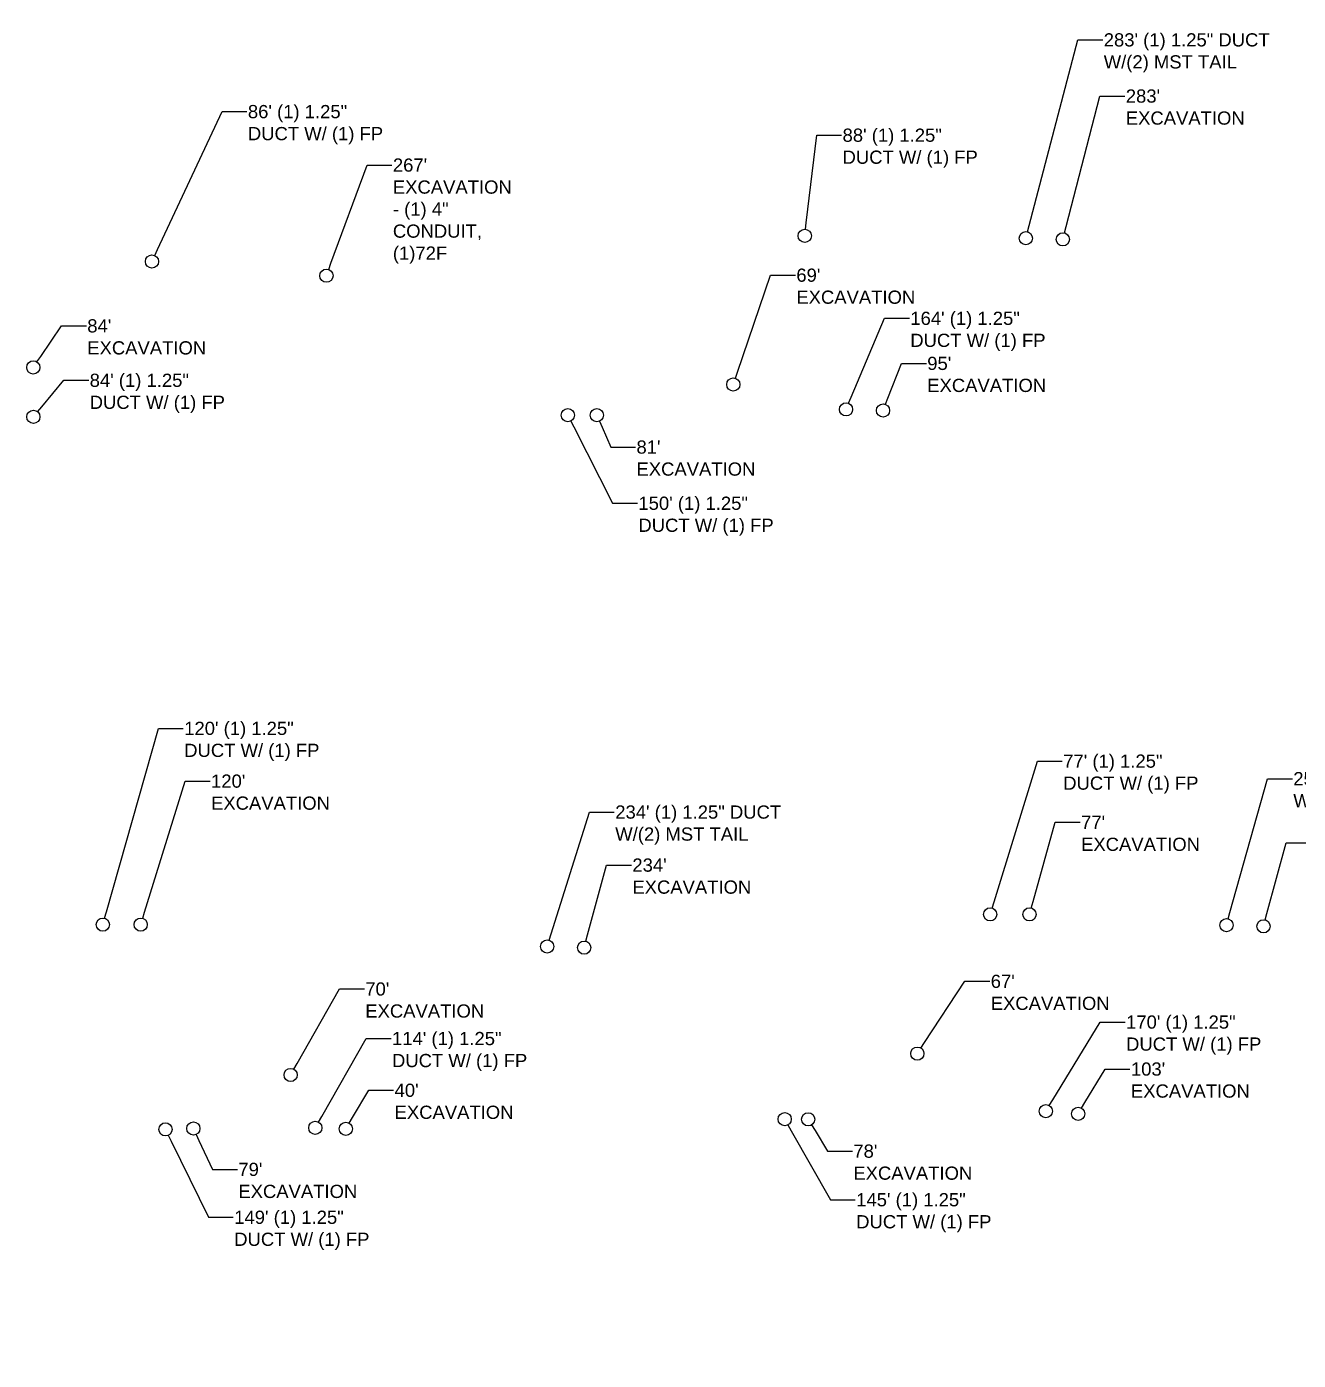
# Model space of a CAD drawing. Header units: millimetres. Extents: x -41032736 to 811436, y 699275 to 12282705.
# Drawn here: x -41031993 to -41031512, y 12280251 to 12280756 of the extents above; entities that cross this region are included whole.
import ezdxf
from ezdxf import colors
from ezdxf.entities.mleader import LeaderData, LeaderLine
from ezdxf.math import Vec2, Vec3

# ---------------------------------------------------------------- set-up
doc = ezdxf.new("R2010")
doc.units = ezdxf.units.MM
doc.header["$MEASUREMENT"] = 0
doc.layers.get('0').update_dxf_attribs({"linetype": 'CONTINUOUS'})
doc.layers.add('EXCAVATION', color=1, linetype='CONTINUOUS')
doc.styles.add('Legend', font='arial.ttf')

# ---------------------------------------------------------------- blocks, each defined once
blk = doc.blocks.new('_DotBlank')
at = {"color": 0, "linetype": 'ByBlock', "lineweight": -2}
blk.add_line((-0.5, 0), (-1, 0), dxfattribs=at)
blk.add_circle((0, 0), 0.5, dxfattribs=at)

msp = doc.modelspace()

# ---------------------------------------------------------------- leaders
at = {"layer": 'EXCAVATION', "linetype": 'Continuous'}
ml = msp.add_multileader_mtext('Standard', dxfattribs=at)
ml.set_content('283\' (1) 1.25" DUCT\\PW/(2) {\\W1;MST TAIL}', color=256, style='Legend')
ml.set_leader_properties()
ml.set_arrow_properties(name='DOTBLANK')
ml.build(insert=Vec2(0, 0))
ml.multileader.update_dxf_attribs({"dogleg_length": 0.36, "arrow_head_size": 5})
ctx = ml.context
ctx.base_point, ctx.char_height, ctx.arrow_head_size, ctx.landing_gap_size, ctx.plane_origin = Vec3(-41031585.58, 12280750.72), 5, 5, 0.347, Vec3(-41031625.71, 12280565.77)
notes = []
notes.append((ctx, [(0, (1, 1, 0), (-41031595.01, 12280750.72), (1, 0), 9.42, [(0, [(-41031614.75, 12280675.61)], 0, [])])]))
ctx.mtext.insert, ctx.mtext.width, ctx.mtext.flow_direction = Vec3(-41031585.24, 12280753.22), 0.00000000248, 5
ctx.mtext.has_bg_fill, ctx.mtext.bg_color, ctx.mtext.bg_scale_factor, ctx.mtext.bg_transparency, ctx.mtext.use_window_bg_color = 1, -1027028792, 1.5, 0, 1
at = {"layer": 'EXCAVATION', "color": 1, "lineweight": 9}
ml = msp.add_multileader_mtext('Standard', dxfattribs=at)
ml.set_content('267\' \\PEXCAVATION - (1) 4" CONDUIT, (1)72F ', color=1, style='Legend')
ml.set_leader_properties()
ml.set_arrow_properties(name='DOTBLANK')
ml.build(insert=Vec2(0, 0))
ml.multileader.update_dxf_attribs({"dogleg_length": 0.36, "arrow_head_size": 5})
ctx = ml.context
ctx.base_point, ctx.char_height, ctx.arrow_head_size, ctx.landing_gap_size, ctx.plane_origin = Vec3(-41031854.72, 12280703.32), 5, 5, 0.347, Vec3(-41031847.83, 12280615.85)
notes.append((ctx, [(1, (1, 1, 0), (-41031864.14, 12280703.32), (1, 0), 9.42, [(0, [(-41031879.53, 12280661.42)], 0, [])])]))
ctx.mtext.insert, ctx.mtext.width, ctx.mtext.defined_height, ctx.mtext.flow_direction = Vec3(-41031854.37, 12280705.82), 38.1003, 12.34, 5
ctx.mtext.has_bg_fill, ctx.mtext.bg_color, ctx.mtext.bg_scale_factor, ctx.mtext.bg_transparency, ctx.mtext.use_window_bg_color = 1, -1027028792, 1.5, 0, 1
ml = msp.add_multileader_mtext('Standard', dxfattribs=at)
ml.set_content("69' \\PEXCAVATION ", color=1, style='Legend')
ml.set_leader_properties()
ml.set_arrow_properties(name='DOTBLANK')
ml.build(insert=Vec2(0, 0))
ml.multileader.update_dxf_attribs({"dogleg_length": 0.36, "arrow_head_size": 5})
ctx = ml.context
ctx.base_point, ctx.char_height, ctx.arrow_head_size, ctx.landing_gap_size, ctx.plane_origin = Vec3(-41031701.97, 12280661.63), 5, 5, 0.347, Vec3(-41031701.63, 12280585.77)
notes.append((ctx, [(1, (1, 1, 0), (-41031711.39, 12280661.63), (1, 0), 9.42, [(0, [(-41031725.49, 12280620.21)], 0, [])])]))
ctx.mtext.insert, ctx.mtext.width, ctx.mtext.defined_height, ctx.mtext.flow_direction = Vec3(-41031701.62, 12280664.13), 35.783, 11.4, 5
ctx.mtext.has_bg_fill, ctx.mtext.bg_color, ctx.mtext.bg_scale_factor, ctx.mtext.bg_transparency, ctx.mtext.use_window_bg_color = 1, -1027028792, 1.5, 0, 1
ml = msp.add_multileader_mtext('Standard', dxfattribs=at)
ml.set_content("84' \\PEXCAVATION ", color=1, style='Legend')
ml.set_leader_properties()
ml.set_arrow_properties(name='DOTBLANK')
ml.build(insert=Vec2(0, 0))
ml.multileader.update_dxf_attribs({"dogleg_length": 0.36, "arrow_head_size": 5})
ctx = ml.context
ctx.base_point, ctx.char_height, ctx.arrow_head_size, ctx.landing_gap_size, ctx.plane_origin = Vec3(-41031970.42, 12280642.44), 5, 5, 0.347, Vec3(-41031966.73, 12280585.09)
notes.append((ctx, [(1, (1, 1, 0), (-41031979.84, 12280642.44), (1, 0), 9.42, [(0, [(-41031990.51, 12280626.71)], 0, [])])]))
ctx.mtext.insert, ctx.mtext.width, ctx.mtext.defined_height, ctx.mtext.flow_direction = Vec3(-41031970.07, 12280644.94), 35.783, 11.4, 5
ctx.mtext.has_bg_fill, ctx.mtext.bg_color, ctx.mtext.bg_scale_factor, ctx.mtext.bg_transparency, ctx.mtext.use_window_bg_color = 1, -1027028792, 1.5, 0, 1
at = {"layer": 'EXCAVATION', "linetype": 'Continuous'}
ml = msp.add_multileader_mtext('Standard', dxfattribs=at)
ml.set_content('150\' (1) 1.25"\\PDUCT W/ (1) FP', color=256, style='Legend')
ml.set_leader_properties()
ml.set_arrow_properties(name='DOTBLANK')
ml.build(insert=Vec2(0, 0))
ml.multileader.update_dxf_attribs({"dogleg_length": 0.36, "arrow_head_size": 5})
ctx = ml.context
ctx.base_point, ctx.char_height, ctx.arrow_head_size, ctx.landing_gap_size, ctx.plane_origin = Vec3(-41031761.75, 12280575.28), 5, 5, 0.347, Vec3(-41031799.08, 12280498.8)
notes.append((ctx, [(0, (1, 1, 0), (-41031771.18, 12280575.28), (1, 0), 9.42, [(0, [(-41031788.12, 12280608.64)], 0, [])])]))
ctx.mtext.insert, ctx.mtext.width, ctx.mtext.flow_direction = Vec3(-41031761.41, 12280577.78), 0.00000000248, 5
ctx.mtext.has_bg_fill, ctx.mtext.bg_color, ctx.mtext.bg_scale_factor, ctx.mtext.bg_transparency, ctx.mtext.use_window_bg_color = 1, -1027028792, 1.5, 0, 1
ml = msp.add_multileader_mtext('Standard', dxfattribs=at)
ml.set_content('120\' (1) 1.25"\\PDUCT W/ (1) FP', color=256, style='Legend')
ml.set_leader_properties()
ml.set_arrow_properties(name='DOTBLANK')
ml.build(insert=Vec2(0, 0))
ml.multileader.update_dxf_attribs({"dogleg_length": 0.36, "arrow_head_size": 5})
ctx = ml.context
ctx.base_point, ctx.char_height, ctx.arrow_head_size, ctx.landing_gap_size, ctx.plane_origin = Vec3(-41031933.72, 12280490.05), 5, 5, 0.347, Vec3(-41031975.14, 12280305.89)
notes.append((ctx, [(0, (1, 1, 0), (-41031943.14, 12280490.05), (1, 0), 9.42, [(0, [(-41031964.17, 12280415.73)], 0, [])])]))
ctx.mtext.insert, ctx.mtext.width, ctx.mtext.flow_direction = Vec3(-41031933.37, 12280492.55), 0.00000000248, 5
ctx.mtext.has_bg_fill, ctx.mtext.bg_color, ctx.mtext.bg_scale_factor, ctx.mtext.bg_transparency, ctx.mtext.use_window_bg_color = 1, -1027028792, 1.5, 0, 1
ml = msp.add_multileader_mtext('Standard', dxfattribs=at)
ml.set_content('77\' (1) 1.25"\\PDUCT W/ (1) FP', color=256, style='Legend')
ml.set_leader_properties()
ml.set_arrow_properties(name='DOTBLANK')
ml.build(insert=Vec2(0, 0))
ml.multileader.update_dxf_attribs({"dogleg_length": 0.36, "arrow_head_size": 5})
ctx = ml.context
ctx.base_point, ctx.char_height, ctx.arrow_head_size, ctx.landing_gap_size, ctx.plane_origin = Vec3(-41031600.93, 12280477.64), 5, 5, 0.347, Vec3(-41031639.19, 12280309.77)
notes.append((ctx, [(0, (1, 1, 0), (-41031610.35, 12280477.64), (1, 0), 9.42, [(0, [(-41031628.22, 12280419.61)], 0, [])])]))
ctx.mtext.insert, ctx.mtext.width, ctx.mtext.flow_direction = Vec3(-41031600.58, 12280480.14), 0.00000000248, 5
ctx.mtext.has_bg_fill, ctx.mtext.bg_color, ctx.mtext.bg_scale_factor, ctx.mtext.bg_transparency, ctx.mtext.use_window_bg_color = 1, -1027028792, 1.5, 0, 1
ml = msp.add_multileader_mtext('Standard', dxfattribs=at)
ml.set_content('257\' (1) 1.25" DUCT\\PW/(1) {\\W1;MST TAIL}', color=256, style='Legend')
ml.set_leader_properties()
ml.set_arrow_properties(name='DOTBLANK')
ml.build(insert=Vec2(0, 0))
ml.multileader.update_dxf_attribs({"dogleg_length": 0.36, "arrow_head_size": 5})
ctx = ml.context
ctx.base_point, ctx.char_height, ctx.arrow_head_size, ctx.landing_gap_size, ctx.plane_origin = Vec3(-41031513.82, 12280470.99), 5, 5, 0.347, Vec3(-41031549.76, 12280305.69)
notes.append((ctx, [(0, (1, 1, 0), (-41031523.24, 12280470.99), (1, 0), 9.42, [(0, [(-41031538.79, 12280415.53)], 0, [])])]))
ctx.mtext.insert, ctx.mtext.width, ctx.mtext.flow_direction = Vec3(-41031513.47, 12280473.49), 0.00000000248, 5
ctx.mtext.has_bg_fill, ctx.mtext.bg_color, ctx.mtext.bg_scale_factor, ctx.mtext.bg_transparency, ctx.mtext.use_window_bg_color = 1, -1027028792, 1.5, 0, 1
ml = msp.add_multileader_mtext('Standard', dxfattribs=at)
ml.set_content('234\' (1) 1.25" DUCT\\PW/(2) {\\W1;MST TAIL}', color=256, style='Legend')
ml.set_leader_properties()
ml.set_arrow_properties(name='DOTBLANK')
ml.build(insert=Vec2(0, 0))
ml.multileader.update_dxf_attribs({"dogleg_length": 0.36, "arrow_head_size": 5})
ctx = ml.context
ctx.base_point, ctx.char_height, ctx.arrow_head_size, ctx.landing_gap_size, ctx.plane_origin = Vec3(-41031770.52, 12280458.35), 5, 5, 0.347, Vec3(-41031806.94, 12280297.61)
notes.append((ctx, [(0, (1, 1, 0), (-41031779.95, 12280458.35), (1, 0), 9.42, [(0, [(-41031795.98, 12280407.45)], 0, [])])]))
ctx.mtext.insert, ctx.mtext.width, ctx.mtext.flow_direction = Vec3(-41031770.18, 12280460.85), 0.00000000248, 5
ctx.mtext.has_bg_fill, ctx.mtext.bg_color, ctx.mtext.bg_scale_factor, ctx.mtext.bg_transparency, ctx.mtext.use_window_bg_color = 1, -1027028792, 1.5, 0, 1
at = {"layer": 'EXCAVATION', "color": 1, "lineweight": 9}
ml = msp.add_multileader_mtext('Standard', dxfattribs=at)
ml.set_content("67' \\PEXCAVATION ", color=1, style='Legend')
ml.set_leader_properties()
ml.set_arrow_properties(name='DOTBLANK')
ml.build(insert=Vec2(0, 0))
ml.multileader.update_dxf_attribs({"dogleg_length": 0.36, "arrow_head_size": 5})
ctx = ml.context
ctx.base_point, ctx.char_height, ctx.arrow_head_size, ctx.landing_gap_size, ctx.plane_origin = Vec3(-41031628.38, 12280394.27), 5, 5, 0.347, Vec3(-41031641.18, 12280314.07)
notes.append((ctx, [(1, (1, 1, 0), (-41031637.8, 12280394.27), (1, 0), 9.42, [(0, [(-41031655.81, 12280366.89)], 0, [])])]))
ctx.mtext.insert, ctx.mtext.width, ctx.mtext.defined_height, ctx.mtext.flow_direction = Vec3(-41031628.03, 12280396.77), 35.783, 11.4, 5
ctx.mtext.has_bg_fill, ctx.mtext.bg_color, ctx.mtext.bg_scale_factor, ctx.mtext.bg_transparency, ctx.mtext.use_window_bg_color = 1, -1027028792, 1.5, 0, 1
ml = msp.add_multileader_mtext('Standard', dxfattribs=at)
ml.set_content("70' \\PEXCAVATION ", color=1, style='Legend')
ml.set_leader_properties()
ml.set_arrow_properties(name='DOTBLANK')
ml.build(insert=Vec2(0, 0))
ml.multileader.update_dxf_attribs({"dogleg_length": 0.36, "arrow_head_size": 5})
ctx = ml.context
ctx.base_point, ctx.char_height, ctx.arrow_head_size, ctx.landing_gap_size, ctx.plane_origin = Vec3(-41031865.17, 12280391.36), 5, 5, 0.347, Vec3(-41031878.43, 12280305.99)
notes.append((ctx, [(1, (1, 1, 0), (-41031874.59, 12280391.36), (1, 0), 9.42, [(0, [(-41031893.07, 12280358.81)], 0, [])])]))
ctx.mtext.insert, ctx.mtext.width, ctx.mtext.defined_height, ctx.mtext.flow_direction = Vec3(-41031864.82, 12280393.86), 35.783, 11.4, 5
ctx.mtext.has_bg_fill, ctx.mtext.bg_color, ctx.mtext.bg_scale_factor, ctx.mtext.bg_transparency, ctx.mtext.use_window_bg_color = 1, -1027028792, 1.5, 0, 1
at = {"layer": 'EXCAVATION', "linetype": 'Continuous'}
ml = msp.add_multileader_mtext('Standard', dxfattribs=at)
ml.set_content('145\' (1) 1.25"\\PDUCT W/ (1) FP', color=256, style='Legend')
ml.set_leader_properties()
ml.set_arrow_properties(name='DOTBLANK')
ml.build(insert=Vec2(0, 0))
ml.multileader.update_dxf_attribs({"dogleg_length": 0.36, "arrow_head_size": 5})
ctx = ml.context
ctx.base_point, ctx.char_height, ctx.arrow_head_size, ctx.landing_gap_size, ctx.plane_origin = Vec3(-41031679.31, 12280311.57), 5, 5, 0.347, Vec3(-41031716.98, 12280232.22)
notes.append((ctx, [(0, (1, 1, 0), (-41031688.73, 12280311.57), (1, 0), 9.42, [(0, [(-41031706.02, 12280342.06)], 0, [])])]))
ctx.mtext.insert, ctx.mtext.width, ctx.mtext.flow_direction = Vec3(-41031678.96, 12280314.07), 0.00000000248, 5
ctx.mtext.has_bg_fill, ctx.mtext.bg_color, ctx.mtext.bg_scale_factor, ctx.mtext.bg_transparency, ctx.mtext.use_window_bg_color = 1, -1027028792, 1.5, 0, 1
for ctx, leaders in notes:
    for number, flags, end, landing, length, lines in leaders:
        leader = LeaderData()
        leader.index, (leader.has_last_leader_line, leader.has_dogleg_vector, leader.attachment_direction) = number, flags
        leader.last_leader_point, leader.dogleg_vector, leader.dogleg_length = Vec3(end), Vec3(landing), length
        for number, points, colour, breaks in lines:
            line = LeaderLine()
            line.index, line.vertices, line.color, line.breaks = number, Vec3.list(points), colors.encode_raw_color(colour), breaks
            leader.lines.append(line)
        ctx.leaders.append(leader)

# ---------------------------------------------------------------- next in the draw order: leaders
at = {"layer": 'EXCAVATION', "color": 1, "lineweight": 9}
ml = msp.add_multileader_mtext('Standard', dxfattribs=at)
ml.set_content("283' \\PEXCAVATION ", color=1, style='Legend')
ml.set_leader_properties()
ml.set_arrow_properties(name='DOTBLANK')
ml.build(insert=Vec2(0, 0))
ml.multileader.update_dxf_attribs({"dogleg_length": 0.36, "arrow_head_size": 5})
ctx = ml.context
ctx.base_point, ctx.char_height, ctx.arrow_head_size, ctx.landing_gap_size, ctx.plane_origin = Vec3(-41031577.23, 12280729.45), 5, 5, 0.347, Vec3(-41031586.09, 12280622.36)
notes = []
notes.append((ctx, [(1, (1, 1, 0), (-41031586.66, 12280729.45), (1, 0), 9.42, [(0, [(-41031600.73, 12280675.18)], 0, [])])]))
ctx.mtext.insert, ctx.mtext.width, ctx.mtext.defined_height, ctx.mtext.flow_direction = Vec3(-41031576.89, 12280731.95), 35.783, 11.4, 5
ctx.mtext.has_bg_fill, ctx.mtext.bg_color, ctx.mtext.bg_scale_factor, ctx.mtext.bg_transparency, ctx.mtext.use_window_bg_color = 1, -1027028792, 1.5, 0, 1
at = {"layer": 'EXCAVATION', "linetype": 'Continuous'}
ml = msp.add_multileader_mtext('Standard', dxfattribs=at)
ml.set_content('86\' (1) 1.25"\\PDUCT W/ (1) FP', color=256, style='Legend')
ml.set_leader_properties()
ml.set_arrow_properties(name='DOTBLANK')
ml.build(insert=Vec2(0, 0))
ml.multileader.update_dxf_attribs({"dogleg_length": 0.36, "arrow_head_size": 5})
ctx = ml.context
ctx.base_point, ctx.char_height, ctx.arrow_head_size, ctx.landing_gap_size, ctx.plane_origin = Vec3(-41031909.6, 12280723.56), 5, 5, 0.347, Vec3(-41031956.54, 12280556.98)
notes.append((ctx, [(0, (1, 1, 0), (-41031919.03, 12280723.56), (1, 0), 9.42, [(0, [(-41031945.58, 12280666.81)], 0, [])])]))
ctx.mtext.insert, ctx.mtext.width, ctx.mtext.flow_direction = Vec3(-41031909.26, 12280726.06), 0.00000000248, 5
ctx.mtext.has_bg_fill, ctx.mtext.bg_color, ctx.mtext.bg_scale_factor, ctx.mtext.bg_transparency, ctx.mtext.use_window_bg_color = 1, -1027028792, 1.5, 0, 1
ml = msp.add_multileader_mtext('Standard', dxfattribs=at)
ml.set_content('88\' (1) 1.25"\\PDUCT W/ (1) FP', color=256, style='Legend')
ml.set_leader_properties()
ml.set_arrow_properties(name='DOTBLANK')
ml.build(insert=Vec2(0, 0))
ml.multileader.update_dxf_attribs({"dogleg_length": 0.36, "arrow_head_size": 5})
ctx = ml.context
ctx.base_point, ctx.char_height, ctx.arrow_head_size, ctx.landing_gap_size, ctx.plane_origin = Vec3(-41031684.46, 12280714.63), 5, 5, 0.347, Vec3(-41031709.41, 12280566.69)
notes.append((ctx, [(0, (1, 1, 0), (-41031693.89, 12280714.63), (1, 0), 9.42, [(0, [(-41031698.44, 12280676.53)], 0, [])])]))
ctx.mtext.insert, ctx.mtext.width, ctx.mtext.flow_direction = Vec3(-41031684.12, 12280717.13), 0.00000000248, 5
ctx.mtext.has_bg_fill, ctx.mtext.bg_color, ctx.mtext.bg_scale_factor, ctx.mtext.bg_transparency, ctx.mtext.use_window_bg_color = 1, -1027028792, 1.5, 0, 1
ml = msp.add_multileader_mtext('Standard', dxfattribs=at)
ml.set_content('164\' (1) 1.25"\\PDUCT W/ (1) FP', color=256, style='Legend')
ml.set_leader_properties()
ml.set_arrow_properties(name='DOTBLANK')
ml.build(insert=Vec2(0, 0))
ml.multileader.update_dxf_attribs({"dogleg_length": 0.36, "arrow_head_size": 5})
ctx = ml.context
ctx.base_point, ctx.char_height, ctx.arrow_head_size, ctx.landing_gap_size, ctx.plane_origin = Vec3(-41031658.83, 12280645.29), 5, 5, 0.347, Vec3(-41031693.78, 12280500.99)
notes.append((ctx, [(0, (1, 1, 0), (-41031668.25, 12280645.29), (1, 0), 9.42, [(0, [(-41031682.81, 12280610.83)], 0, [])])]))
ctx.mtext.insert, ctx.mtext.width, ctx.mtext.flow_direction = Vec3(-41031658.48, 12280647.79), 0.00000000248, 5
ctx.mtext.has_bg_fill, ctx.mtext.bg_color, ctx.mtext.bg_scale_factor, ctx.mtext.bg_transparency, ctx.mtext.use_window_bg_color = 1, -1027028792, 1.5, 0, 1
ml = msp.add_multileader_mtext('Standard', dxfattribs=at)
ml.set_content('84\' (1) 1.25"\\PDUCT W/ (1) FP', color=256, style='Legend')
ml.set_leader_properties()
ml.set_arrow_properties(name='DOTBLANK')
ml.build(insert=Vec2(0, 0))
ml.multileader.update_dxf_attribs({"dogleg_length": 0.36, "arrow_head_size": 5})
ctx = ml.context
ctx.base_point, ctx.char_height, ctx.arrow_head_size, ctx.landing_gap_size, ctx.plane_origin = Vec3(-41031969.51, 12280621.83), 5, 5, 0.347, Vec3(-41032001.45, 12280498.16)
notes.append((ctx, [(0, (1, 1, 0), (-41031978.93, 12280621.83), (1, 0), 9.42, [(0, [(-41031990.48, 12280608)], 0, [])])]))
ctx.mtext.insert, ctx.mtext.width, ctx.mtext.flow_direction = Vec3(-41031969.16, 12280624.33), 0.00000000248, 5
ctx.mtext.has_bg_fill, ctx.mtext.bg_color, ctx.mtext.bg_scale_factor, ctx.mtext.bg_transparency, ctx.mtext.use_window_bg_color = 1, -1027028792, 1.5, 0, 1
at = {"layer": 'EXCAVATION', "color": 1, "lineweight": 9}
ml = msp.add_multileader_mtext('Standard', dxfattribs=at)
ml.set_content("81' \\PEXCAVATION ", color=1, style='Legend')
ml.set_leader_properties()
ml.set_arrow_properties(name='DOTBLANK')
ml.build(insert=Vec2(0, 0))
ml.multileader.update_dxf_attribs({"dogleg_length": 0.36, "arrow_head_size": 5})
ctx = ml.context
ctx.base_point, ctx.char_height, ctx.arrow_head_size, ctx.landing_gap_size, ctx.plane_origin = Vec3(-41031762.49, 12280596.55), 5, 5, 0.347, Vec3(-41031764.62, 12280555.78)
notes.append((ctx, [(1, (1, 1, 0), (-41031771.91, 12280596.55), (1, 0), 9.42, [(0, [(-41031777.16, 12280608.64)], 0, [])])]))
ctx.mtext.insert, ctx.mtext.width, ctx.mtext.defined_height, ctx.mtext.flow_direction = Vec3(-41031762.14, 12280599.05), 35.783, 11.4, 5
ctx.mtext.has_bg_fill, ctx.mtext.bg_color, ctx.mtext.bg_scale_factor, ctx.mtext.bg_transparency, ctx.mtext.use_window_bg_color = 1, -1027028792, 1.5, 0, 1
ml = msp.add_multileader_mtext('Standard', dxfattribs=at)
ml.set_content("120' \\PEXCAVATION ", color=1, style='Legend')
ml.set_leader_properties()
ml.set_arrow_properties(name='DOTBLANK')
ml.build(insert=Vec2(0, 0))
ml.multileader.update_dxf_attribs({"dogleg_length": 0.36, "arrow_head_size": 5})
ctx = ml.context
ctx.base_point, ctx.char_height, ctx.arrow_head_size, ctx.landing_gap_size, ctx.plane_origin = Vec3(-41031923.56, 12280470.07), 5, 5, 0.347, Vec3(-41031935.51, 12280362.48)
notes.append((ctx, [(1, (1, 1, 0), (-41031932.98, 12280470.07), (1, 0), 9.42, [(0, [(-41031949.83, 12280415.73)], 0, [])])]))
ctx.mtext.insert, ctx.mtext.width, ctx.mtext.defined_height, ctx.mtext.flow_direction = Vec3(-41031923.21, 12280472.57), 35.783, 11.4, 5
ctx.mtext.has_bg_fill, ctx.mtext.bg_color, ctx.mtext.bg_scale_factor, ctx.mtext.bg_transparency, ctx.mtext.use_window_bg_color = 1, -1027028792, 1.5, 0, 1
ml = msp.add_multileader_mtext('Standard', dxfattribs=at)
ml.set_content("77' \\PEXCAVATION ", color=1, style='Legend')
ml.set_leader_properties()
ml.set_arrow_properties(name='DOTBLANK')
ml.build(insert=Vec2(0, 0))
ml.multileader.update_dxf_attribs({"dogleg_length": 0.36, "arrow_head_size": 5})
ctx = ml.context
ctx.base_point, ctx.char_height, ctx.arrow_head_size, ctx.landing_gap_size, ctx.plane_origin = Vec3(-41031594.17, 12280454.48), 5, 5, 0.347, Vec3(-41031599.57, 12280366.36)
notes.append((ctx, [(1, (1, 1, 0), (-41031603.59, 12280454.48), (1, 0), 9.42, [(0, [(-41031613.36, 12280419.61)], 0, [])])]))
ctx.mtext.insert, ctx.mtext.width, ctx.mtext.defined_height, ctx.mtext.flow_direction = Vec3(-41031593.82, 12280456.98), 35.783, 11.4, 5
ctx.mtext.has_bg_fill, ctx.mtext.bg_color, ctx.mtext.bg_scale_factor, ctx.mtext.bg_transparency, ctx.mtext.use_window_bg_color = 1, -1027028792, 1.5, 0, 1
ml = msp.add_multileader_mtext('Standard', dxfattribs=at)
ml.set_content("180' \\PEXCAVATION ", color=1, style='Legend')
ml.set_leader_properties()
ml.set_arrow_properties(name='DOTBLANK')
ml.build(insert=Vec2(0, 0))
ml.multileader.update_dxf_attribs({"dogleg_length": 0.36, "arrow_head_size": 5})
ctx = ml.context
ctx.base_point, ctx.char_height, ctx.arrow_head_size, ctx.landing_gap_size, ctx.plane_origin = Vec3(-41031506.75, 12280446.69), 5, 5, 0.347, Vec3(-41031510.14, 12280362.28)
notes.append((ctx, [(1, (1, 1, 0), (-41031516.18, 12280446.69), (1, 0), 9.42, [(0, [(-41031524.77, 12280415.1)], 0, [])])]))
ctx.mtext.insert, ctx.mtext.width, ctx.mtext.defined_height, ctx.mtext.flow_direction = Vec3(-41031506.41, 12280449.19), 35.783, 11.4, 5
ctx.mtext.has_bg_fill, ctx.mtext.bg_color, ctx.mtext.bg_scale_factor, ctx.mtext.bg_transparency, ctx.mtext.use_window_bg_color = 1, -1027028792, 1.5, 0, 1
ml = msp.add_multileader_mtext('Standard', dxfattribs=at)
ml.set_content("234' \\PEXCAVATION ", color=1, style='Legend')
ml.set_leader_properties()
ml.set_arrow_properties(name='DOTBLANK')
ml.build(insert=Vec2(0, 0))
ml.multileader.update_dxf_attribs({"dogleg_length": 0.36, "arrow_head_size": 5})
ctx = ml.context
ctx.base_point, ctx.char_height, ctx.arrow_head_size, ctx.landing_gap_size, ctx.plane_origin = Vec3(-41031764.04, 12280438.27), 5, 5, 0.347, Vec3(-41031767.32, 12280354.2)
notes.append((ctx, [(1, (1, 1, 0), (-41031773.47, 12280438.27), (1, 0), 9.42, [(0, [(-41031781.96, 12280407.02)], 0, [])])]))
ctx.mtext.insert, ctx.mtext.width, ctx.mtext.defined_height, ctx.mtext.flow_direction = Vec3(-41031763.7, 12280440.77), 35.783, 11.4, 5
ctx.mtext.has_bg_fill, ctx.mtext.bg_color, ctx.mtext.bg_scale_factor, ctx.mtext.bg_transparency, ctx.mtext.use_window_bg_color = 1, -1027028792, 1.5, 0, 1
ml = msp.add_multileader_mtext('Standard', dxfattribs=at)
ml.set_content("103' \\PEXCAVATION ", color=1, style='Legend')
ml.set_leader_properties()
ml.set_arrow_properties(name='DOTBLANK')
ml.build(insert=Vec2(0, 0))
ml.multileader.update_dxf_attribs({"dogleg_length": 0.36, "arrow_head_size": 5})
ctx = ml.context
ctx.base_point, ctx.char_height, ctx.arrow_head_size, ctx.landing_gap_size, ctx.plane_origin = Vec3(-41031575.29, 12280361.05), 5, 5, 0.347, Vec3(-41031580.31, 12280291.25)
notes.append((ctx, [(1, (1, 1, 0), (-41031584.72, 12280361.05), (1, 0), 9.42, [(0, [(-41031594.94, 12280344.07)], 0, [])])]))
ctx.mtext.insert, ctx.mtext.width, ctx.mtext.defined_height, ctx.mtext.flow_direction = Vec3(-41031574.95, 12280363.55), 35.783, 11.4, 5
ctx.mtext.has_bg_fill, ctx.mtext.bg_color, ctx.mtext.bg_scale_factor, ctx.mtext.bg_transparency, ctx.mtext.use_window_bg_color = 1, -1027028792, 1.5, 0, 1
ml = msp.add_multileader_mtext('Standard', dxfattribs=at)
ml.set_content("40' \\PEXCAVATION ", color=1, style='Legend')
ml.set_leader_properties()
ml.set_arrow_properties(name='DOTBLANK')
ml.build(insert=Vec2(0, 0))
ml.multileader.update_dxf_attribs({"dogleg_length": 0.36, "arrow_head_size": 5})
ctx = ml.context
ctx.base_point, ctx.char_height, ctx.arrow_head_size, ctx.landing_gap_size, ctx.plane_origin = Vec3(-41031854.07, 12280353.02), 5, 5, 0.347, Vec3(-41031860.83, 12280284.95)
notes.append((ctx, [(1, (1, 1, 0), (-41031863.49, 12280353.02), (1, 0), 9.42, [(0, [(-41031872.17, 12280338.39)], 0, [])])]))
ctx.mtext.insert, ctx.mtext.width, ctx.mtext.defined_height, ctx.mtext.flow_direction = Vec3(-41031853.72, 12280355.52), 35.783, 11.4, 5
ctx.mtext.has_bg_fill, ctx.mtext.bg_color, ctx.mtext.bg_scale_factor, ctx.mtext.bg_transparency, ctx.mtext.use_window_bg_color = 1, -1027028792, 1.5, 0, 1
ml = msp.add_multileader_mtext('Standard', dxfattribs=at)
ml.set_content("78' \\PEXCAVATION ", color=1, style='Legend')
ml.set_leader_properties()
ml.set_arrow_properties(name='DOTBLANK')
ml.build(insert=Vec2(0, 0))
ml.multileader.update_dxf_attribs({"dogleg_length": 0.36, "arrow_head_size": 5})
ctx = ml.context
ctx.base_point, ctx.char_height, ctx.arrow_head_size, ctx.landing_gap_size, ctx.plane_origin = Vec3(-41031680.39, 12280329.97), 5, 5, 0.347, Vec3(-41031682.52, 12280289.2)
notes.append((ctx, [(1, (1, 1, 0), (-41031689.81, 12280329.97), (1, 0), 9.42, [(0, [(-41031697.15, 12280342.02)], 0, [])])]))
ctx.mtext.insert, ctx.mtext.width, ctx.mtext.defined_height, ctx.mtext.flow_direction = Vec3(-41031680.04, 12280332.47), 35.783, 11.4, 5
ctx.mtext.has_bg_fill, ctx.mtext.bg_color, ctx.mtext.bg_scale_factor, ctx.mtext.bg_transparency, ctx.mtext.use_window_bg_color = 1, -1027028792, 1.5, 0, 1
for ctx, leaders in notes:
    for number, flags, end, landing, length, lines in leaders:
        leader = LeaderData()
        leader.index, (leader.has_last_leader_line, leader.has_dogleg_vector, leader.attachment_direction) = number, flags
        leader.last_leader_point, leader.dogleg_vector, leader.dogleg_length = Vec3(end), Vec3(landing), length
        for number, points, colour, breaks in lines:
            line = LeaderLine()
            line.index, line.vertices, line.color, line.breaks = number, Vec3.list(points), colors.encode_raw_color(colour), breaks
            leader.lines.append(line)
        ctx.leaders.append(leader)

# ---------------------------------------------------------------- next in the draw order: leaders
ml = msp.add_multileader_mtext('Standard', dxfattribs=at)
ml.set_content("95' \\PEXCAVATION ", color=1, style='Legend')
ml.set_leader_properties()
ml.set_arrow_properties(name='DOTBLANK')
ml.build(insert=Vec2(0, 0))
ml.multileader.update_dxf_attribs({"dogleg_length": 0.36, "arrow_head_size": 5})
ctx = ml.context
ctx.base_point, ctx.char_height, ctx.arrow_head_size, ctx.landing_gap_size, ctx.plane_origin = Vec3(-41031652.4, 12280628.23), 5, 5, 0.347, Vec3(-41031654.16, 12280557.58)
notes = []
notes.append((ctx, [(1, (1, 1, 0), (-41031661.82, 12280628.23), (1, 0), 9.42, [(0, [(-41031668.79, 12280610.4)], 0, [])])]))
ctx.mtext.insert, ctx.mtext.width, ctx.mtext.defined_height, ctx.mtext.flow_direction = Vec3(-41031652.06, 12280630.73), 35.783, 11.4, 5
ctx.mtext.has_bg_fill, ctx.mtext.bg_color, ctx.mtext.bg_scale_factor, ctx.mtext.bg_transparency, ctx.mtext.use_window_bg_color = 1, -1027028792, 1.5, 0, 1
at = {"layer": 'EXCAVATION', "linetype": 'Continuous'}
ml = msp.add_multileader_mtext('Standard', dxfattribs=at)
ml.set_content('170\' (1) 1.25"\\PDUCT W/ (1) FP', color=256, style='Legend')
ml.set_leader_properties()
ml.set_arrow_properties(name='DOTBLANK')
ml.build(insert=Vec2(0, 0))
ml.multileader.update_dxf_attribs({"dogleg_length": 0.36, "arrow_head_size": 5})
ctx = ml.context
ctx.base_point, ctx.char_height, ctx.arrow_head_size, ctx.landing_gap_size, ctx.plane_origin = Vec3(-41031577.12, 12280378.84), 5, 5, 0.347, Vec3(-41031618.13, 12280235.24)
notes.append((ctx, [(0, (1, 1, 0), (-41031586.54, 12280378.84), (1, 0), 9.42, [(0, [(-41031607.17, 12280345.08)], 0, [])])]))
ctx.mtext.insert, ctx.mtext.width, ctx.mtext.flow_direction = Vec3(-41031576.78, 12280381.34), 0.00000000248, 5
ctx.mtext.has_bg_fill, ctx.mtext.bg_color, ctx.mtext.bg_scale_factor, ctx.mtext.bg_transparency, ctx.mtext.use_window_bg_color = 1, -1027028792, 1.5, 0, 1
ml = msp.add_multileader_mtext('Standard', dxfattribs=at)
ml.set_content('149\' (1) 1.25"\\PDUCT W/ (1) FP', color=256, style='Legend')
ml.set_leader_properties()
ml.set_arrow_properties(name='DOTBLANK')
ml.build(insert=Vec2(0, 0))
ml.multileader.update_dxf_attribs({"dogleg_length": 0.36, "arrow_head_size": 5})
ctx = ml.context
ctx.base_point, ctx.char_height, ctx.arrow_head_size, ctx.landing_gap_size, ctx.plane_origin = Vec3(-41031914.77, 12280304.93), 5, 5, 0.347, Vec3(-41031949.74, 12280228.72)
notes.append((ctx, [(0, (1, 1, 0), (-41031924.19, 12280304.93), (1, 0), 9.42, [(0, [(-41031940.48, 12280338.21)], 0, [])])]))
ctx.mtext.insert, ctx.mtext.width, ctx.mtext.flow_direction = Vec3(-41031914.43, 12280307.43), 0.00000000248, 5
ctx.mtext.has_bg_fill, ctx.mtext.bg_color, ctx.mtext.bg_scale_factor, ctx.mtext.bg_transparency, ctx.mtext.use_window_bg_color = 1, -1027028792, 1.5, 0, 1
for ctx, leaders in notes:
    for number, flags, end, landing, length, lines in leaders:
        leader = LeaderData()
        leader.index, (leader.has_last_leader_line, leader.has_dogleg_vector, leader.attachment_direction) = number, flags
        leader.last_leader_point, leader.dogleg_vector, leader.dogleg_length = Vec3(end), Vec3(landing), length
        for number, points, colour, breaks in lines:
            line = LeaderLine()
            line.index, line.vertices, line.color, line.breaks = number, Vec3.list(points), colors.encode_raw_color(colour), breaks
            leader.lines.append(line)
        ctx.leaders.append(leader)

# ---------------------------------------------------------------- next in the draw order: leaders
at = {"layer": 'EXCAVATION', "color": 1, "lineweight": 9}
ml = msp.add_multileader_mtext('Standard', dxfattribs=at)
ml.set_content("79' \\PEXCAVATION ", color=1, style='Legend')
ml.set_leader_properties()
ml.set_arrow_properties(name='DOTBLANK')
ml.build(insert=Vec2(0, 0))
ml.multileader.update_dxf_attribs({"dogleg_length": 0.36, "arrow_head_size": 5})
ctx = ml.context
ctx.base_point, ctx.char_height, ctx.arrow_head_size, ctx.landing_gap_size, ctx.plane_origin = Vec3(-41031913.22, 12280323.06), 5, 5, 0.347, Vec3(-41031915.28, 12280285.7)
notes = []
notes.append((ctx, [(1, (1, 1, 0), (-41031922.64, 12280323.06), (1, 0), 9.42, [(0, [(-41031929.91, 12280338.52)], 0, [])])]))
ctx.mtext.insert, ctx.mtext.width, ctx.mtext.defined_height, ctx.mtext.flow_direction = Vec3(-41031912.87, 12280325.56), 35.783, 11.4, 5
ctx.mtext.has_bg_fill, ctx.mtext.bg_color, ctx.mtext.bg_scale_factor, ctx.mtext.bg_transparency, ctx.mtext.use_window_bg_color = 1, -1027028792, 1.5, 0, 1
for ctx, leaders in notes:
    for number, flags, end, landing, length, lines in leaders:
        leader = LeaderData()
        leader.index, (leader.has_last_leader_line, leader.has_dogleg_vector, leader.attachment_direction) = number, flags
        leader.last_leader_point, leader.dogleg_vector, leader.dogleg_length = Vec3(end), Vec3(landing), length
        for number, points, colour, breaks in lines:
            line = LeaderLine()
            line.index, line.vertices, line.color, line.breaks = number, Vec3.list(points), colors.encode_raw_color(colour), breaks
            leader.lines.append(line)
        ctx.leaders.append(leader)

# ---------------------------------------------------------------- next in the draw order: leaders
at = {"layer": 'EXCAVATION', "linetype": 'Continuous'}
ml = msp.add_multileader_mtext('Standard', dxfattribs=at)
ml.set_content('114\' (1) 1.25"\\PDUCT W/ (1) FP', color=256, style='Legend')
ml.set_leader_properties()
ml.set_arrow_properties(name='DOTBLANK')
ml.build(insert=Vec2(0, 0))
ml.multileader.update_dxf_attribs({"dogleg_length": 0.36, "arrow_head_size": 5})
ctx = ml.context
ctx.base_point, ctx.char_height, ctx.arrow_head_size, ctx.landing_gap_size, ctx.plane_origin = Vec3(-41031855.05, 12280372.6), 5, 5, 0.347, Vec3(-41031894.7, 12280228.94)
notes = []
notes.append((ctx, [(0, (1, 1, 0), (-41031864.47, 12280372.6), (1, 0), 9.42, [(0, [(-41031883.73, 12280338.78)], 0, [])])]))
ctx.mtext.insert, ctx.mtext.width, ctx.mtext.flow_direction = Vec3(-41031854.7, 12280375.1), 0.00000000248, 5
ctx.mtext.has_bg_fill, ctx.mtext.bg_color, ctx.mtext.bg_scale_factor, ctx.mtext.bg_transparency, ctx.mtext.use_window_bg_color = 1, -1027028792, 1.5, 0, 1
for ctx, leaders in notes:
    for number, flags, end, landing, length, lines in leaders:
        leader = LeaderData()
        leader.index, (leader.has_last_leader_line, leader.has_dogleg_vector, leader.attachment_direction) = number, flags
        leader.last_leader_point, leader.dogleg_vector, leader.dogleg_length = Vec3(end), Vec3(landing), length
        for number, points, colour, breaks in lines:
            line = LeaderLine()
            line.index, line.vertices, line.color, line.breaks = number, Vec3.list(points), colors.encode_raw_color(colour), breaks
            leader.lines.append(line)
        ctx.leaders.append(leader)

doc.saveas('drawing.dxf')
